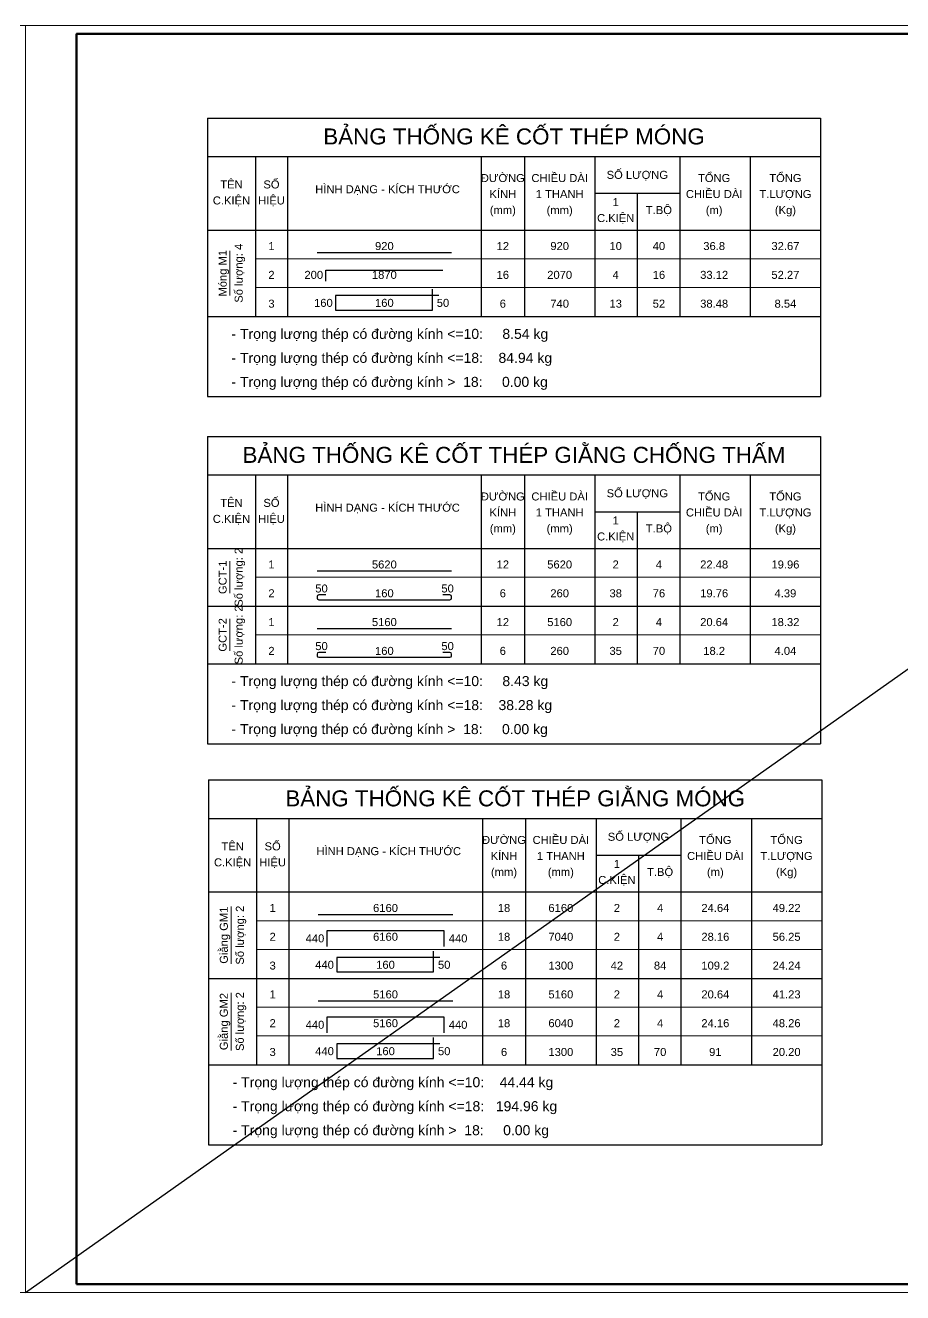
# Model space of a CAD drawing. Header units: millimetres. Extents: x 108335 to 288936, y -578047 to -548347.
# Drawn here: x 263736 to 276064, y -566167 to -548347 of the extents above; entities that cross this region are included whole.
import ezdxf
from ezdxf.enums import TextEntityAlignment as Align

# ---------------------------------------------------------------- set-up
doc = ezdxf.new("R2010")
doc.units = ezdxf.units.MM
doc.header["$MEASUREMENT"] = 0
doc.linetypes.add('HIDDEN', pattern=[0.375, 0.25, -0.125])
doc.layers.get('Defpoints').update_dxf_attribs({"color": 1})
doc.layers.add('KCS_Plotter', color=11, linetype='Continuous', plot=False)
doc.layers.add('Khungten_LCDI', color=7, linetype='Continuous')
for name, color, linetype, lineweight in [('LC MANH DUT', 35, 'HIDDEN', 5), ('LC Net dam 1', 30, 'Continuous', 30), ('LC Net thay', 7, 'Continuous', 25), ('LC Text1', 3, 'Continuous', 20)]:
    doc.layers.add(name, color=color, linetype=linetype, lineweight=lineweight)
doc.styles.add('Hoa', font='micross.ttf')
doc.styles.add('Khungten', font='VHAVAN.TTF', dxfattribs={"width": 0.9, "height": 5000})
doc.styles.add('Thuong', font='micross.ttf')
doc.styles.add('Title', font='VHBLACK.TTF', dxfattribs={"width": 0.8})

# ---------------------------------------------------------------- blocks, each defined once
blk = doc.blocks.new('Nha o can bo nhan vien Trung doan')
at = {"layer": 'Defpoints', "lineweight": 0}
blk.add_lwpolyline([(-1200, -14850), (-1200, 14850), (40800, 14850), (40800, -14850)], close=True, dxfattribs=at)
at = {"layer": 'Khungten_LCDI', "color": 5, "lineweight": 60}
blk.add_lwpolyline([(0, -14650), (0, 14650), (40600, 14650), (40600, -14650)], close=True, dxfattribs=at)
at = {"color": 7, "style": 'Khungten', "width": 0.8}
for tag, p in [('REVISION', (39499, -10746)), ('NGAYHT', (39546, -11609))]:
    blk.add_attdef(tag, text='', height=200, dxfattribs=at).set_placement(p, align=Align.CENTER)
at = {"layer": 'LC Text1', "style": 'Title', "width": 1.485915}
for tag, p, p2 in [('TENBANVE1', (36913, -8886), (40339, -8886)), ('TENBANVE2', (36913, -9562), (40339, -9562))]:
    blk.add_attdef(tag, text='', height=250, dxfattribs=at).set_placement(p, p2, align=Align.FIT)
at = {"layer": 'LC Text1', "style": 'Title', "width": 0.7}
blk.add_attdef('SOBANVE', text='', height=250, dxfattribs=at).set_placement((39562, -13896), align=Align.CENTER)

msp = doc.modelspace()

# ---------------------------------------------------------------- linework, layer by layer
at = {"layer": 'KCS_Plotter', "ltscale": 2}
msp.add_line((263735.7, -566167.19), (288935.7, -548347.19), dxfattribs=at)
at = {"layer": 'LC MANH DUT'}
for p, q in [((266969.35, -551630.64), (274911.85, -551630.64)), ((266969.35, -552035.64), (274911.85, -552035.64)), ((266969.35, -552440.64), (274911.85, -552440.64)), ((266969.35, -556108.14), (274911.85, -556108.14)), ((266969.35, -556513.14), (274911.85, -556513.14)), ((266969.35, -556918.14), (274911.85, -556918.14)), ((266969.35, -557323.14), (274911.85, -557323.14)), ((266986, -560937.99), (274928.5, -560937.99)), ((266986, -561342.99), (274928.5, -561342.99)), ((266986, -561747.99), (274928.5, -561747.99)), ((266986, -562152.99), (274928.5, -562152.99)), ((266986, -562557.99), (274928.5, -562557.99)), ((266986, -562962.99), (274928.5, -562962.99))]:
    msp.add_line(p, q, dxfattribs=at)
at = {"layer": 'LC Net dam 1'}
for points in [[(267835.6, -551540.64), (269725.6, -551540.64)], [(267959.35, -551945.64), (267959.35, -551788.14), (269601.85, -551788.14)], [(269545.6, -552148.14), (268094.35, -552148.14), (268094.35, -552350.64), (269455.6, -552350.64), (269455.6, -552058.14)], [(267835.6, -556018.14), (269725.6, -556018.14)], [(267835.6, -556828.14), (269725.6, -556828.14)], [(267852.25, -560847.99), (269742.25, -560847.99)], [(267976, -561297.99), (267976, -561072.99), (269618.5, -561072.99), (269618.5, -561297.99)], [(269562.25, -561455.49), (268111, -561455.49), (268111, -561657.99), (269472.25, -561657.99), (269472.25, -561365.49)], [(267852.25, -562062.99), (269742.25, -562062.99)], [(267976, -562512.99), (267976, -562287.99), (269618.5, -562287.99), (269618.5, -562512.99)], [(269562.25, -562670.49), (268111, -562670.49), (268111, -562872.99), (269472.25, -562872.99), (269472.25, -562580.49)]]:
    msp.add_lwpolyline(points, dxfattribs=at)
for points in [[(267959.35, -556355.64), (267858.1, -556355.64, 0.41421356), (267835.6, -556378.14), (267835.6, -556400.64, 0.41421356), (267858.1, -556423.14), (269703.1, -556423.14, 0.41421356), (269725.6, -556400.64), (269725.6, -556378.14, 0.41421356), (269703.1, -556355.64), (269601.85, -556355.64)], [(267959.35, -557165.64), (267858.1, -557165.64, 0.41421356), (267835.6, -557188.14), (267835.6, -557210.64, 0.41421356), (267858.1, -557233.14), (269703.1, -557233.14, 0.41421356), (269725.6, -557210.64), (269725.6, -557188.14, 0.41421356), (269703.1, -557165.64), (269601.85, -557165.64)]]:
    msp.add_lwpolyline(points, format="xyb", dxfattribs=at)
at = {"layer": 'LC Net thay'}
for p, q in [((266294.35, -549650.64), (274911.85, -549650.64)), ((266294.35, -549650.64), (266294.35, -553565.64)), ((274911.85, -549650.64), (274911.85, -553565.64)), ((266294.35, -550190.64), (274911.85, -550190.64)), ((266969.35, -550190.64), (266969.35, -552440.64)), ((267419.35, -550190.64), (267419.35, -552440.64)), ((270141.85, -550190.64), (270141.85, -552440.64)), ((270749.35, -550190.64), (270749.35, -552440.64)), ((271739.35, -550190.64), (271739.35, -552440.64)), ((272931.85, -550190.64), (272931.85, -552440.64)), ((273921.85, -550190.64), (273921.85, -552440.64)), ((271739.35, -550708.14), (272931.85, -550708.14)), ((272335.6, -550708.14), (272335.6, -552440.64)), ((266294.35, -551225.64), (274911.85, -551225.64)), ((266294.35, -552440.64), (274911.85, -552440.64)), ((266294.35, -552440.64), (274911.85, -552440.64)), ((266294.35, -553565.64), (274911.85, -553565.64)), ((266294.35, -554128.14), (274911.85, -554128.14)), ((266294.35, -554128.14), (266294.35, -558448.14)), ((274911.85, -554128.14), (274911.85, -558448.14)), ((266294.35, -554668.14), (274911.85, -554668.14)), ((266969.35, -554668.14), (266969.35, -557323.14)), ((267419.35, -554668.14), (267419.35, -557323.14)), ((270141.85, -554668.14), (270141.85, -557323.14)), ((270749.35, -554668.14), (270749.35, -557323.14)), ((271739.35, -554668.14), (271739.35, -557323.14)), ((272931.85, -554668.14), (272931.85, -557323.14)), ((273921.85, -554668.14), (273921.85, -557323.14)), ((271739.35, -555185.64), (272931.85, -555185.64)), ((272335.6, -555185.64), (272335.6, -557323.14)), ((266294.35, -555703.14), (274911.85, -555703.14)), ((266294.35, -556513.14), (274911.85, -556513.14)), ((266294.35, -557323.14), (274911.85, -557323.14)), ((266294.35, -557323.14), (274911.85, -557323.14)), ((266294.35, -558448.14), (274911.85, -558448.14)), ((266311, -558957.99), (274928.5, -558957.99)), ((266311, -558957.99), (266311, -564087.99)), ((274928.5, -558957.99), (274928.5, -564087.99)), ((266311, -559497.99), (274928.5, -559497.99)), ((266986, -559497.99), (266986, -562962.99)), ((267436, -559497.99), (267436, -562962.99)), ((270158.5, -559497.99), (270158.5, -562962.99)), ((270766, -559497.99), (270766, -562962.99)), ((271756, -559497.99), (271756, -562962.99)), ((272948.5, -559497.99), (272948.5, -562962.99)), ((273938.5, -559497.99), (273938.5, -562962.99)), ((271756, -560015.49), (272948.5, -560015.49)), ((272352.25, -560015.49), (272352.25, -562962.99)), ((266311, -560532.99), (274928.5, -560532.99)), ((266311, -561747.99), (274928.5, -561747.99)), ((266311, -562962.99), (274928.5, -562962.99)), ((266311, -562962.99), (274928.5, -562962.99)), ((266311, -564087.99), (274928.5, -564087.99))]:
    msp.add_line(p, q, dxfattribs=at)
at = {"layer": 'LC Text1'}
for p, q in [((266609.35, -552148.14), (266609.35, -551518.14)), ((266609.35, -556333.14), (266609.35, -555883.14)), ((266609.35, -557143.14), (266609.35, -556693.14)), ((266626, -561545.49), (266626, -560735.49)), ((266626, -562760.49), (266626, -561950.49))]:
    msp.add_line(p, q, dxfattribs=at)

# ---------------------------------------------------------------- block references
at = {"layer": 'LC Net thay', "xscale": 0.6, "yscale": 0.6, "zscale": 0.6}
for p in [(239255.7, -557257.19, 0), (264455.7, -557257.19, 0)]:
    msp.add_blockref('Nha o can bo nhan vien Trung doan', p, dxfattribs=at)

# ---------------------------------------------------------------- texts
at = {"layer": 'LC Text1', "color": 4, "style": 'Hoa'}
for s, p in [('BẢNG THỐNG KÊ CỐT THÉP MÓNG', (270603.1, -550021.89)), ('BẢNG THỐNG KÊ CỐT THÉP GIẰNG CHỐNG THẤM', (270603.1, -554499.39)), ('BẢNG THỐNG KÊ CỐT THÉP GIẰNG MÓNG', (270619.75, -559329.24))]:
    msp.add_text(s, height=225, dxfattribs=at).set_placement(p, align=Align.CENTER)
at = {"layer": 'LC Text1'}
for s, style, p in [('ĐƯỜNG', 'Hoa', (270445.6, -550550.64)), ('CHIỀU DÀI', 'Hoa', (271244.35, -550550.64)), ('SỐ LƯỢNG', 'Hoa', (272335.6, -550505.64)), ('TỔNG', 'Hoa', (273415.6, -550550.64)), ('TỔNG', 'Hoa', (274416.85, -550550.64)), ('TÊN', 'Hoa', (266631.85, -550640.64)), ('SỐ', 'Hoa', (267194.35, -550640.64)), ('HÌNH DẠNG - KÍCH THƯỚC', 'Hoa', (268825.6, -550708.14)), ('KÍNH', 'Hoa', (270445.6, -550775.64)), ('CHIỀU DÀI', 'Hoa', (273415.6, -550775.64)), ('C.KIỆN', 'Hoa', (266631.85, -550865.64)), ('HIỆU', 'Hoa', (267194.35, -550865.64)), ('1 THANH', 'Hoa', (271244.35, -550775.64)), ('1', 'Hoa', (272031.85, -550888.14)), ('T.LƯỢNG', 'Hoa', (274416.85, -550775.64)), ('(mm)', 'Thuong', (270445.6, -551000.64)), ('(mm)', 'Thuong', (271244.35, -551000.64)), ('C.KIỆN', 'Hoa', (272031.85, -551113.14)), ('T.BỘ', 'Hoa', (272639.35, -551000.64)), ('(m)', 'Thuong', (273415.6, -551000.64)), ('(Kg)', 'Thuong', (274416.85, -551000.64)), ('ĐƯỜNG', 'Hoa', (270445.6, -555028.14)), ('CHIỀU DÀI', 'Hoa', (271244.35, -555028.14)), ('SỐ LƯỢNG', 'Hoa', (272335.6, -554983.14)), ('TỔNG', 'Hoa', (273415.6, -555028.14)), ('TỔNG', 'Hoa', (274416.85, -555028.14)), ('TÊN', 'Hoa', (266631.85, -555118.14)), ('SỐ', 'Hoa', (267194.35, -555118.14)), ('HÌNH DẠNG - KÍCH THƯỚC', 'Hoa', (268825.6, -555185.64)), ('C.KIỆN', 'Hoa', (266631.85, -555343.14)), ('HIỆU', 'Hoa', (267194.35, -555343.14)), ('KÍNH', 'Hoa', (270445.6, -555253.14)), ('1 THANH', 'Hoa', (271244.35, -555253.14)), ('1', 'Hoa', (272031.85, -555365.64)), ('CHIỀU DÀI', 'Hoa', (273415.6, -555253.14)), ('T.LƯỢNG', 'Hoa', (274416.85, -555253.14)), ('(mm)', 'Thuong', (270445.6, -555478.14)), ('(mm)', 'Thuong', (271244.35, -555478.14)), ('C.KIỆN', 'Hoa', (272031.85, -555590.64)), ('T.BỘ', 'Hoa', (272639.35, -555478.14)), ('(m)', 'Thuong', (273415.6, -555478.14)), ('(Kg)', 'Thuong', (274416.85, -555478.14)), ('ĐƯỜNG', 'Hoa', (270462.25, -559857.99)), ('CHIỀU DÀI', 'Hoa', (271261, -559857.99)), ('SỐ LƯỢNG', 'Hoa', (272352.25, -559812.99)), ('TỔNG', 'Hoa', (273432.25, -559857.99)), ('TỔNG', 'Hoa', (274433.5, -559857.99)), ('TÊN', 'Hoa', (266648.5, -559947.99)), ('SỐ', 'Hoa', (267211, -559947.99)), ('HÌNH DẠNG - KÍCH THƯỚC', 'Hoa', (268842.25, -560015.49)), ('C.KIỆN', 'Hoa', (266648.5, -560172.99)), ('HIỆU', 'Hoa', (267211, -560172.99)), ('KÍNH', 'Hoa', (270462.25, -560082.99)), ('1 THANH', 'Hoa', (271261, -560082.99)), ('CHIỀU DÀI', 'Hoa', (273432.25, -560082.99)), ('T.LƯỢNG', 'Hoa', (274433.5, -560082.99)), ('(mm)', 'Thuong', (270462.25, -560307.99)), ('(mm)', 'Thuong', (271261, -560307.99)), ('1', 'Hoa', (272048.5, -560195.49)), ('T.BỘ', 'Hoa', (272656, -560307.99)), ('(m)', 'Thuong', (273432.25, -560307.99)), ('(Kg)', 'Thuong', (274433.5, -560307.99)), ('C.KIỆN', 'Hoa', (272048.5, -560420.49))]:
    msp.add_text(s, height=112.5, dxfattribs=dict(at, style=style)).set_placement(p, align=Align.CENTER)
at = {"layer": 'LC Text1', "style": 'Hoa'}
for s, p in [('Móng M1', (266564.35, -551833.14)), ('Số lượng: 4', (266789.35, -551833.14)), ('Số lượng: 2', (266789.35, -556108.14)), ('GCT-1', (266564.35, -556108.14)), ('Số lượng: 2', (266789.35, -556918.14)), ('GCT-2', (266564.35, -556918.14)), ('Giằng GM1', (266581, -561140.49)), ('Số lượng: 2', (266806, -561140.49)), ('Giằng GM2', (266581, -562355.49)), ('Số lượng: 2', (266806, -562355.49))]:
    msp.add_text(s, height=112.5, rotation=90.00021, dxfattribs=at).set_placement(p, align=Align.CENTER)
for s, p in [('1', (267194.35, -551540.64)), ('920', (268780.6, -551540.64)), ('12', (270445.6, -551540.64)), ('920', (271244.35, -551540.64)), ('10', (272031.85, -551540.64)), ('40', (272639.35, -551540.64)), ('36.8', (273415.6, -551540.64)), ('32.67', (274416.85, -551540.64)), ('2', (267194.35, -551945.64)), ('1870', (268780.6, -551945.64)), ('16', (270445.6, -551945.64)), ('3', (267194.35, -552350.64)), ('160', (268780.6, -552339.39)), ('6', (270445.6, -552350.64)), ('1', (267194.35, -556018.14)), ('5620', (268780.6, -556018.14)), ('12', (270445.6, -556018.14)), ('5620', (271244.35, -556018.14)), ('2', (272031.85, -556018.14)), ('4', (272639.35, -556018.14)), ('22.48', (273415.6, -556018.14)), ('19.96', (274416.85, -556018.14)), ('2', (267194.35, -556423.14)), ('50', (267897.47, -556355.64)), ('160', (268780.6, -556423.14)), ('50', (269669.35, -556355.64)), ('6', (270445.6, -556423.14)), ('1', (267194.35, -556828.14)), ('5160', (268780.6, -556828.14)), ('12', (270445.6, -556828.14)), ('5160', (271244.35, -556828.14)), ('2', (272031.85, -556828.14)), ('4', (272639.35, -556828.14)), ('20.64', (273415.6, -556828.14)), ('18.32', (274416.85, -556828.14)), ('50', (267897.47, -557165.64)), ('50', (269669.35, -557165.64)), ('2', (267194.35, -557233.14)), ('160', (268780.6, -557233.14)), ('6', (270445.6, -557233.14)), ('1', (267211, -560847.99)), ('6160', (268797.25, -560847.99)), ('18', (270462.25, -560847.99)), ('6160', (271261, -560847.99)), ('2', (272048.5, -560847.99)), ('4', (272656, -560847.99)), ('24.64', (273432.25, -560847.99)), ('49.22', (274433.5, -560847.99)), ('2', (267211, -561252.99)), ('6160', (268797.25, -561252.99)), ('18', (270462.25, -561252.99)), ('160', (268797.25, -561646.74)), ('3', (267211, -561657.99)), ('6', (270462.25, -561657.99)), ('1', (267211, -562062.99)), ('5160', (268797.25, -562062.99)), ('18', (270462.25, -562062.99)), ('5160', (271261, -562062.99)), ('2', (272048.5, -562062.99)), ('4', (272656, -562062.99)), ('20.64', (273432.25, -562062.99)), ('41.23', (274433.5, -562062.99)), ('2', (267211, -562467.99)), ('5160', (268797.25, -562467.99)), ('18', (270462.25, -562467.99)), ('3', (267211, -562872.99)), ('160', (268797.25, -562861.74)), ('6', (270462.25, -562872.99))]:
    msp.add_text(s, height=112.5, dxfattribs=at).set_placement(p, align=Align.BOTTOM_CENTER)
for s, p in [('200', (267919.97, -551945.64)), ('160', (268054.97, -552339.39)), ('440', (267936.62, -561275.49)), ('440', (268071.62, -561646.74)), ('440', (267936.62, -562490.49)), ('440', (268071.62, -562861.74))]:
    msp.add_text(s, height=112.5, dxfattribs=at).set_placement(p, align=Align.BOTTOM_RIGHT)
at = {"layer": 'LC Text1', "color": 7, "style": 'Hoa'}
for s, p in [('2070', (271244.35, -551945.64)), ('4', (272031.85, -551945.64)), ('16', (272639.35, -551945.64)), ('33.12', (273415.6, -551945.64)), ('52.27', (274416.85, -551945.64)), ('740', (271244.35, -552350.64)), ('13', (272031.85, -552350.64)), ('52', (272639.35, -552350.64)), ('38.48', (273415.6, -552350.64)), ('8.54', (274416.85, -552350.64)), ('260', (271244.35, -556423.14)), ('38', (272031.85, -556423.14)), ('76', (272639.35, -556423.14)), ('19.76', (273415.6, -556423.14)), ('4.39', (274416.85, -556423.14)), ('260', (271244.35, -557233.14)), ('35', (272031.85, -557233.14)), ('70', (272639.35, -557233.14)), ('18.2', (273415.6, -557233.14)), ('4.04', (274416.85, -557233.14)), ('7040', (271261, -561252.99)), ('2', (272048.5, -561252.99)), ('4', (272656, -561252.99)), ('28.16', (273432.25, -561252.99)), ('56.25', (274433.5, -561252.99)), ('1300', (271261, -561657.99)), ('42', (272048.5, -561657.99)), ('84', (272656, -561657.99)), ('109.2', (273432.25, -561657.99)), ('24.24', (274433.5, -561657.99)), ('6040', (271261, -562467.99)), ('2', (272048.5, -562467.99)), ('4', (272656, -562467.99)), ('24.16', (273432.25, -562467.99)), ('48.26', (274433.5, -562467.99)), ('1300', (271261, -562872.99)), ('35', (272048.5, -562872.99)), ('70', (272656, -562872.99)), ('91', (273432.25, -562872.99)), ('20.20', (274433.5, -562872.99))]:
    msp.add_text(s, height=112.5, dxfattribs=at).set_placement(p, align=Align.BOTTOM_CENTER)
at = {"layer": 'LC Text1', "style": 'Hoa'}
for s, p in [('50', (269517.47, -552339.39)), ('440', (269686, -561275.49)), ('50', (269534.12, -561646.74)), ('440', (269686, -562490.49)), ('50', (269534.12, -562861.74))]:
    msp.add_text(s, height=112.5, dxfattribs=at).set_placement(p, align=Align.BOTTOM_LEFT)
for s, p in [('- Trọng lượng thép có đường kính <=10:     8.54 kg', (266631.85, -552755.64)), ('- Trọng lượng thép có đường kính <=18:    84.94 kg', (266631.85, -553093.14)), ('- Trọng lượng thép có đường kính >  18:     0.00 kg', (266631.85, -553430.64)), ('- Trọng lượng thép có đường kính <=10:     8.43 kg', (266631.85, -557638.14)), ('- Trọng lượng thép có đường kính <=18:    38.28 kg', (266631.85, -557975.64)), ('- Trọng lượng thép có đường kính >  18:     0.00 kg', (266631.85, -558313.14)), ('- Trọng lượng thép có đường kính <=10:    44.44 kg', (266648.5, -563277.99)), ('- Trọng lượng thép có đường kính <=18:   194.96 kg', (266648.5, -563615.49)), ('- Trọng lượng thép có đường kính >  18:     0.00 kg', (266648.5, -563952.99))]:
    msp.add_text(s, height=140.625, dxfattribs=at).set_placement(p)

doc.saveas('drawing.dxf')
